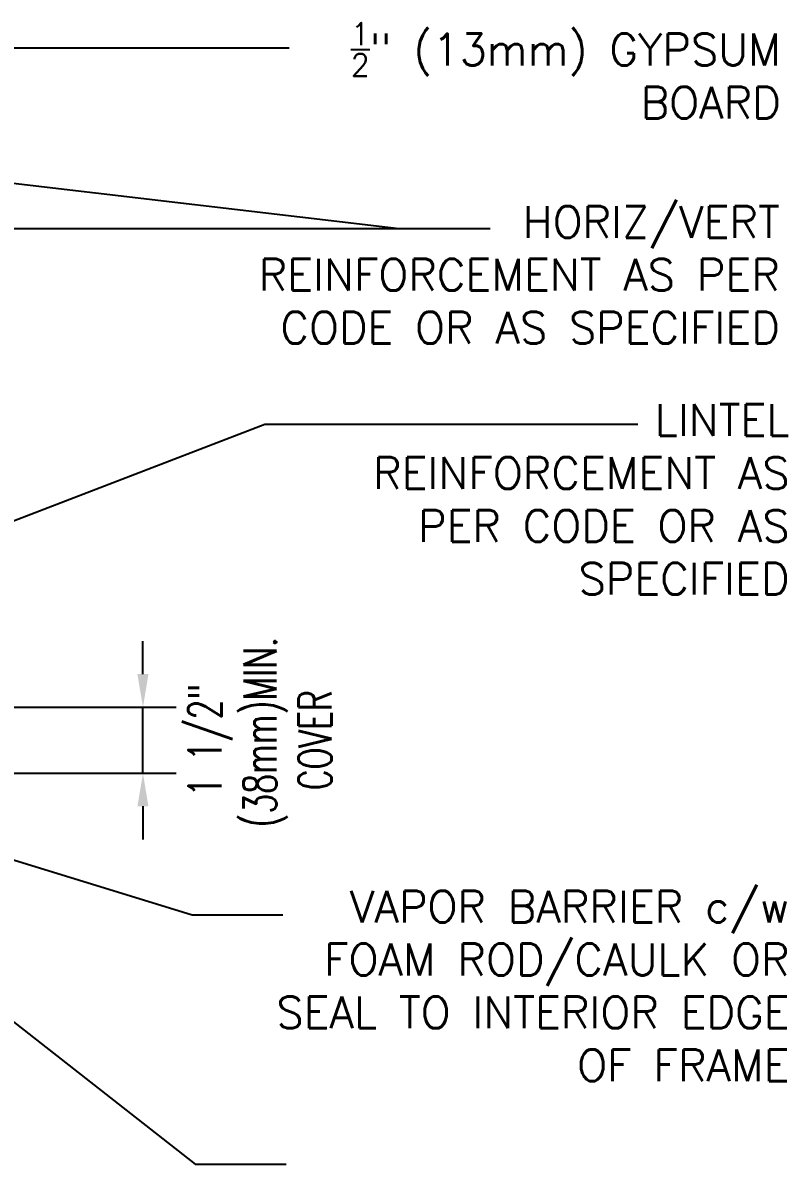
# Model space of a CAD drawing. Header units: inches. Extents: x 2782.2 to 2834.6, y 334.8 to 415.
# Drawn here: x 2817.26 to 2834.61, y 386.93 to 412.83 of the extents above; entities that cross this region are included whole.
import ezdxf

# ---------------------------------------------------------------- set-up
doc = ezdxf.new("R2010")
doc.units = ezdxf.units.IN
doc.header["$LTSCALE"] = 0.5
doc.header["$MEASUREMENT"] = 0
doc.layers.get('Defpoints').update_dxf_attribs({"linetype": 'CONTINUOUS'})
doc.layers.add('TEXT', color=4, linetype='CONTINUOUS')
doc.styles.add('DIM', font='romans.shx', dxfattribs={"width": 0.7})
doc.styles.get("Standard").update_dxf_attribs({"font": 'romans.shx'})
doc.dimstyles.new('ext_12', dxfattribs={"dimscale": 12, "dimtxt": 0.09375, "dimasz": 0.09375, "dimexe": 0.09375, "dimexo": 0.0625, "dimgap": 0.0625, "dimtad": 1, "dimdec": 1, "dimzin": 3, "dimdsep": 46, "dimlunit": 4, "dimtxsty": 'DIM', "dimcen": 0.09, "dimdle": 0.09375, "dimclrt": 4, "dimadec": 0, "dimazin": 0, "dimtfac": 1, "dimtdec": 1, "dimtmove": 2, "dimatfit": 3, "dimfxl": 1, "dimfrac": 2, "dimtolj": 1, "dimtzin": 0, "dimarcsym": 0})
doc.dimstyles.new('ext_8', dxfattribs={"dimscale": 8, "dimtxt": 0.09375, "dimasz": 0.09375, "dimexe": 0.09375, "dimexo": 0.0625, "dimgap": 0.0625, "dimtad": 1, "dimdec": 1, "dimzin": 3, "dimdsep": 46, "dimlunit": 4, "dimtxsty": 'DIM', "dimcen": 0.09, "dimdle": 0.09375, "dimclrt": 4, "dimadec": 0, "dimazin": 0, "dimtfac": 1, "dimtdec": 1, "dimtmove": 2, "dimatfit": 3, "dimfxl": 1, "dimfrac": 2, "dimtolj": 1, "dimtzin": 0, "dimarcsym": 0})

# ---------------------------------------------------------------- blocks, each defined once
blk = doc.blocks.new('*D2')
at = {"layer": 'Defpoints', "color": 0, "transparency": 16777216}
for p in [(2808.259, 397.304), (2819.981, 397.304), (2813.391, 395.804)]:
    blk.add_point(p, dxfattribs=at)
at = {"layer": 'TEXT', "color": 0, "lineweight": -2, "transparency": 16777216}
for p, q in [((2819.981, 398.054), (2819.981, 398.804)), ((2808.759, 397.304), (2820.731, 397.304)), ((2819.981, 395.804), (2819.981, 397.304)), ((2813.891, 395.804), (2820.731, 395.804)), ((2819.981, 395.054), (2819.981, 394.304))]:
    blk.add_line(p, q, dxfattribs=at)
at = {"layer": 'TEXT', "color": 0, "transparency": 16777216}
for points in [[(2819.856, 398.054), (2820.106, 398.054), (2819.981, 397.304)], [(2819.856, 395.054), (2820.106, 395.054), (2819.981, 395.804)]]:
    blk.add_solid(points, dxfattribs=at)
at = {"layer": 'TEXT', "color": 4, "transparency": 16777216, "insert": (2822.634, 396.554), "char_height": 0.75, "attachment_point": 5, "rotation": 90, "style": 'DIM'}
blk.add_mtext('\\A1;1 1/2" \\P (38mm)MIN. \\PCOVER', dxfattribs=at)

msp = doc.modelspace()

# ---------------------------------------------------------------- texts
at = {"layer": 'TEXT', "char_height": 0.72, "attachment_point": 3}
for s, insert, width in [('\\A1;{\\H0.7x;\\S1/2;}" (13mm) GYPSUM BOARD', (2834.443, 412.834), 11.30739), ('HORIZ/VERT REINFORCEMENT AS PER CODE OR AS SPECIFIED', (2834.422, 408.677), 14.19457), ('LINTEL REINFORCEMENT AS PER CODE OR AS SPECIFIED', (2834.641, 404.178), 11.30739), ('VAPOR BARRIER c/w FOAM ROD/CAULK OR SEAL TO INTERIOR EDGE OF FRAME', (2834.641, 393.138), 13.37813)]:
    msp.add_mtext(s, dxfattribs=dict(at, insert=insert, width=width))

# ---------------------------------------------------------------- dimensions: what is measured, and where the dimension line sits
at = {"layer": 'TEXT'}
dim = msp.add_linear_dim(base=(2819.981, 397.304), p1=(2813.391, 395.804), p2=(2808.259, 397.304), angle=90, text='<> \\P (38mm)MIN. \\PCOVER', dimstyle='ext_8', dxfattribs=at)
dim.commit()
dim.dimension.update_dxf_attribs({"geometry": '*D2', "text_midpoint": (2822.634, 396.554), "dimtype": 160})

# ---------------------------------------------------------------- leaders
for points in [[(2814.391, 412.267), (2820, 412.267), (2823.295, 412.267)], [(2807.733, 410.286), (2825.793, 408.166), (2827.854, 408.166)], [(2808.259, 408.166), (2825.793, 408.166), (2827.854, 408.166)], [(2807.547, 397.868), (2822.741, 403.727), (2831.205, 403.727)], [(2811.091, 394.806), (2821.168, 386.933), (2823.229, 386.933)], [(2813.953, 394.786), (2821.094, 392.592), (2823.155, 392.592)]]:
    msp.add_leader(points, dimstyle='ext_12', override={"dimgap": 0.0625, "dimtad": 0}, dxfattribs=at)

doc.saveas('drawing.dxf')
